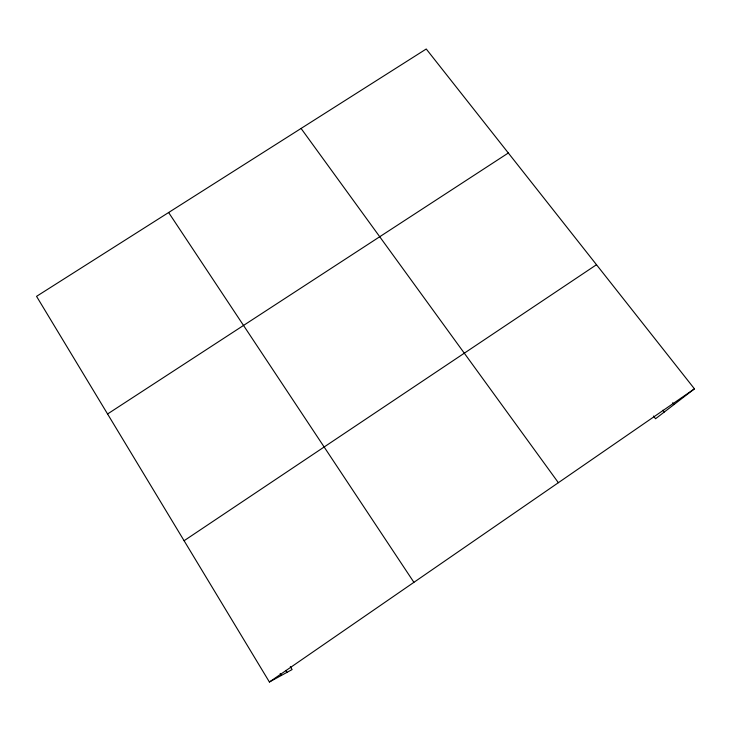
<?xml version="1.0" encoding="UTF-8"?>
<svg xmlns="http://www.w3.org/2000/svg" width="731" height="731" viewBox="0 0 731 731"><rect width="100%" height="100%" fill="white"/><g stroke="black" fill="none" stroke-linecap="round" stroke-linejoin="round"><path stroke-width="1.1" d="M290.326 666.626L292.117 669.55L269.401 682.005L36.55 296.347L426.246 48.995L694.45 388.837L655.543 418.753L653.468 416.058M269.401 682.005L694.45 388.837M184.093 540.721L596.496 264.713M107.576 413.974L508.328 152.989M672.703 402.708L674.092 404.49M662.926 410.201L664.324 412.001M301.071 128.446L558.365 482.698M168.623 212.511L413.91 582.333M285.839 670.409L287.018 672.346M280.156 673.543L281.325 675.462"/></g></svg>
